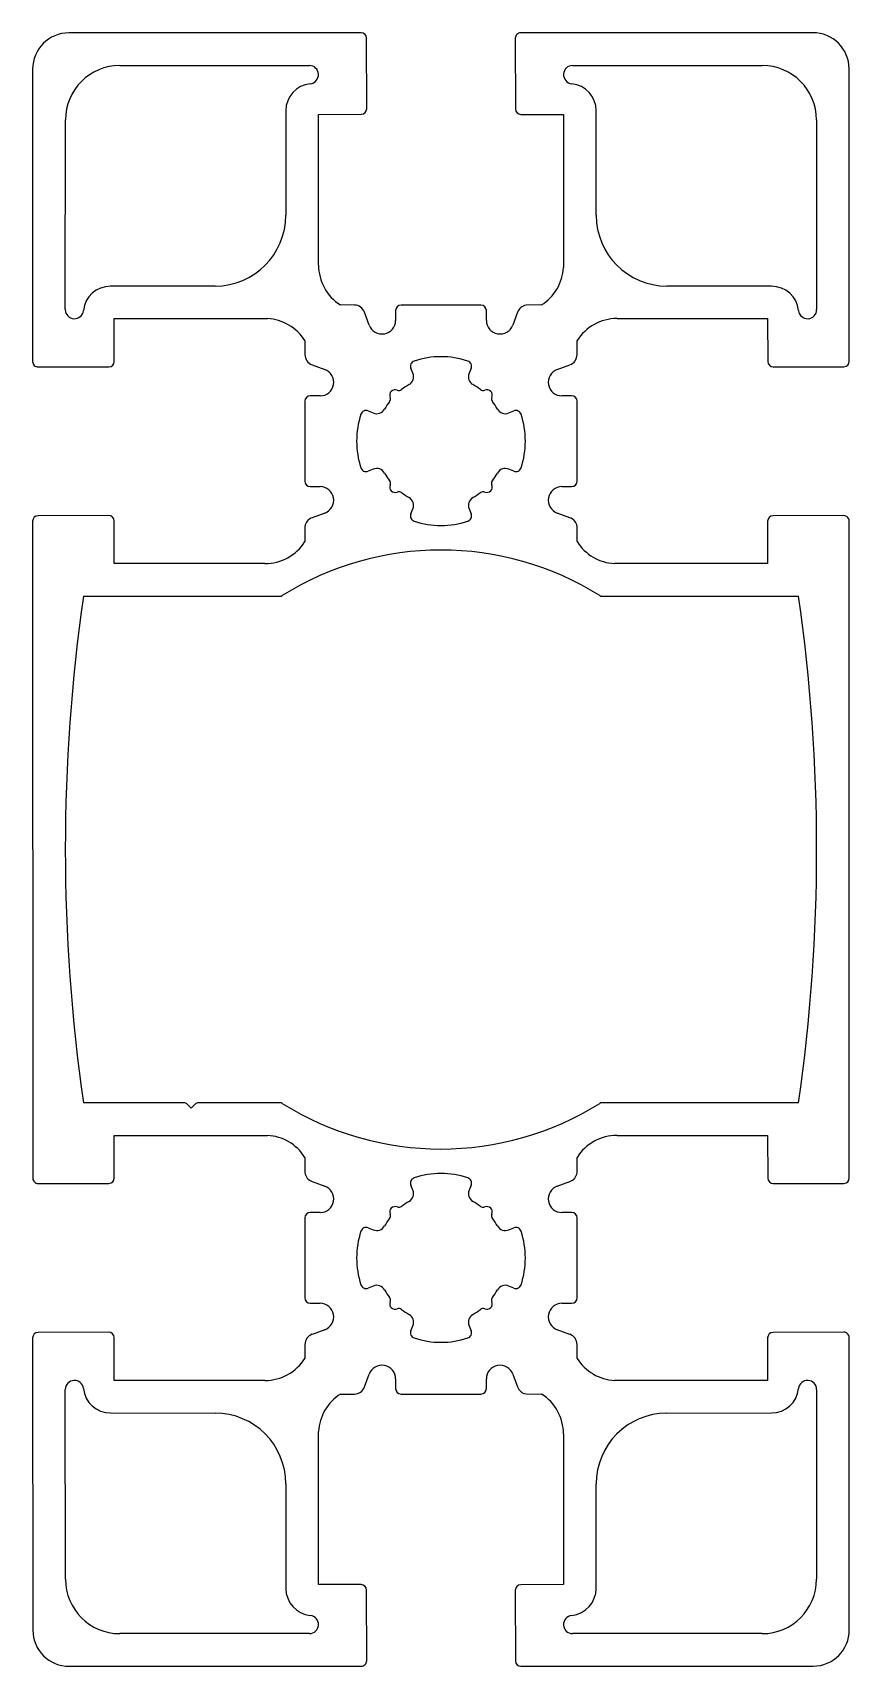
# Model space of a CAD drawing. Extents: x 2.8 to 47.8, y 2.8 to 92.8.
import ezdxf

# ---------------------------------------------------------------- set-up
doc = ezdxf.new("R2010")
doc.units = 0
doc.layers.get('0').update_dxf_attribs({"linetype": 'CONTINUOUS'})

msp = doc.modelspace()

# ---------------------------------------------------------------- linework, layer by layer
for p, q in [((20.932, 92.76), (4.836, 92.75)), ((45.826, 92.76), (29.73, 92.751)), ((21.242, 88.57), (21.233, 92.461)), ((29.43, 92.45), (29.439, 88.56)), ((7.642, 90.951), (18.085, 90.951)), ((32.589, 90.951), (43.032, 90.951)), ((2.837, 90.75), (2.837, 74.645)), ((47.837, 74.656), (47.827, 90.762)), ((16.787, 88.458), (16.787, 82.701)), ((18.587, 88.26), (20.943, 88.269)), ((18.587, 79.959), (18.587, 88.26)), ((29.739, 88.26), (32.087, 88.26)), ((32.087, 88.26), (32.084, 79.829)), ((33.887, 82.701), (33.887, 88.458)), ((4.637, 77.501), (4.642, 87.952)), ((46.032, 87.952), (46.037, 77.501)), ((12.898, 78.801), (7.124, 78.793)), ((43.55, 78.793), (37.787, 78.801)), ((20.563, 77.751), (19.799, 77.76)), ((22.837, 77.451), (22.837, 76.912)), ((27.537, 77.751), (23.137, 77.751)), ((27.837, 76.912), (27.837, 77.451)), ((30.875, 77.76), (30.026, 77.745)), ((7.337, 74.654), (7.337, 77.01)), ((7.337, 77.01), (15.769, 77.007)), ((21.382, 76.655), (21.127, 77.356)), ((29.547, 77.356), (29.292, 76.655)), ((35.035, 77.01), (43.337, 77.01)), ((43.337, 77.01), (43.346, 74.646)), ((17.837, 75.799), (17.837, 75.025)), ((32.837, 75.025), (32.837, 75.799)), ((3.138, 74.345), (7.038, 74.354)), ((18.232, 74.461), (18.933, 74.206)), ((23.789, 73.997), (23.676, 74.27)), ((26.998, 74.27), (26.885, 73.997)), ((31.741, 74.206), (32.442, 74.461)), ((43.647, 74.347), (47.538, 74.356)), ((17.837, 72.451), (17.837, 68.051)), ((18.676, 72.751), (18.137, 72.751)), ((32.537, 72.751), (31.998, 72.751)), ((32.837, 68.051), (32.837, 72.451)), ((21.328, 71.921), (21.601, 71.808)), ((29.073, 71.808), (29.346, 71.921)), ((21.601, 68.713), (21.328, 68.6)), ((29.346, 68.6), (29.073, 68.713)), ((18.137, 67.751), (18.676, 67.751)), ((31.998, 67.751), (32.537, 67.751)), ((2.837, 65.849), (2.846, 29.658)), ((7.027, 66.158), (3.136, 66.149)), ((7.337, 63.51), (7.328, 65.859)), ((18.933, 66.296), (18.232, 66.041)), ((23.676, 66.251), (23.789, 66.524)), ((26.885, 66.524), (26.998, 66.251)), ((32.442, 66.041), (31.741, 66.296)), ((43.337, 65.846), (43.337, 63.51)), ((47.527, 66.155), (43.636, 66.146)), ((47.837, 29.665), (47.828, 65.855)), ((17.843, 65.562), (17.837, 64.722)), ((32.837, 64.722), (32.831, 65.562)), ((15.639, 63.51), (7.337, 63.51)), ((43.337, 63.51), (34.905, 63.514)), ((5.637, 61.71), (16.453, 61.71)), ((34.221, 61.71), (45.037, 61.71)), ((11.166, 33.81), (5.637, 33.81)), ((11.569, 33.51), (11.342, 33.737)), ((11.796, 33.737), (11.569, 33.51)), ((16.453, 33.81), (11.973, 33.81)), ((45.037, 33.81), (34.221, 33.81)), ((7.337, 29.667), (7.337, 32.01)), ((7.337, 32.01), (15.769, 32.007)), ((35.035, 32.01), (43.337, 32.01)), ((43.337, 32.01), (43.346, 29.655)), ((17.837, 30.799), (17.843, 29.949)), ((32.831, 29.949), (32.837, 30.799)), ((3.147, 29.358), (7.038, 29.367)), ((18.232, 29.47), (18.933, 29.215)), ((23.789, 28.997), (23.676, 29.27)), ((26.998, 29.27), (26.885, 28.997)), ((31.741, 29.215), (32.442, 29.47)), ((43.647, 29.356), (47.538, 29.365)), ((17.837, 27.46), (17.837, 23.06)), ((18.676, 27.76), (18.137, 27.76)), ((32.537, 27.76), (31.998, 27.76)), ((32.837, 23.06), (32.837, 27.46)), ((21.328, 26.921), (21.601, 26.808)), ((29.073, 26.808), (29.346, 26.921)), ((21.601, 23.713), (21.328, 23.6)), ((29.346, 23.6), (29.073, 23.713)), ((18.137, 22.76), (18.676, 22.76)), ((31.998, 22.76), (32.537, 22.76)), ((2.837, 20.857), (2.847, 4.759)), ((7.027, 21.166), (3.136, 21.157)), ((7.337, 18.51), (7.328, 20.868)), ((18.933, 21.306), (18.232, 21.05)), ((23.676, 21.251), (23.789, 21.524)), ((26.885, 21.524), (26.998, 21.251)), ((32.442, 21.05), (31.741, 21.306)), ((43.337, 20.858), (43.337, 18.51)), ((47.527, 21.167), (43.636, 21.158)), ((47.837, 4.771), (47.828, 20.867)), ((17.837, 20.487), (17.837, 19.722)), ((32.837, 19.722), (32.837, 20.487)), ((4.642, 7.559), (4.637, 18.01)), ((15.639, 18.51), (7.337, 18.51)), ((21.127, 18.155), (21.382, 18.856)), ((22.837, 18.6), (22.837, 18.06)), ((27.837, 18.06), (27.837, 18.6)), ((29.292, 18.856), (29.547, 18.155)), ((43.337, 18.51), (34.905, 18.514)), ((46.037, 18.01), (46.032, 7.559)), ((19.799, 17.76), (20.563, 17.76)), ((23.137, 17.76), (27.537, 17.76)), ((30.026, 17.766), (30.875, 17.76)), ((7.124, 16.719), (12.887, 16.71)), ((37.776, 16.71), (43.55, 16.719)), ((18.587, 7.26), (18.59, 15.692)), ((32.087, 15.562), (32.087, 7.26)), ((16.787, 12.81), (16.787, 7.054)), ((33.887, 7.054), (33.887, 12.81)), ((20.933, 7.26), (18.587, 7.26)), ((32.087, 7.26), (29.729, 7.251)), ((21.242, 3.07), (21.233, 6.961)), ((29.43, 6.951), (29.439, 3.06)), ((18.085, 4.56), (7.642, 4.56)), ((43.032, 4.56), (32.589, 4.56)), ((4.848, 2.76), (20.942, 2.77)), ((29.74, 2.76), (45.838, 2.77))]:
    msp.add_line(p, q)
for centre, radius, start, end in [((4.837, 90.75), 2, 90.03512, 180), ((20.933, 92.46), 0.3, 0.13446, 90.03512), ((29.73, 92.451), 0.3, 90.03304, 180.13446), ((45.827, 90.76), 2, 0.03512, 90.03304), ((7.642, 87.951), 3, 90, 179.97274), ((18.085, 90.449), 0.502, 275.8024, 90), ((32.589, 90.449), 0.502, 90, 264.1976), ((43.032, 87.951), 3, 0.02726, 90), ((18.287, 88.458), 1.5, 95.8024, 180), ((32.387, 88.458), 1.5, 0, 84.1976), ((20.942, 88.569), 0.3, 270.22042, 0.13446), ((29.739, 88.56), 0.3, 180.13446, 270), ((12.887, 82.701), 3.9, 270.16675, 360), ((37.787, 82.701), 3.9, 180, 270), ((21.187, 79.959), 2.6, 180, 237.72472), ((29.487, 79.959), 2.6, 302.27528, 357.13521), ((7.126, 77.293), 1.5, 90.08337, 174.02244), ((43.548, 77.293), 1.5, 5.97756, 89.91663), ((5.137, 77.501), 0.5, 179.97274, 354.02244), ((20.563, 77.151), 0.6, 20, 90), ((23.137, 77.451), 0.3, 90, 180), ((27.537, 77.451), 0.3, 0, 90), ((30.111, 77.151), 0.6, 98.13405, 160), ((45.537, 77.501), 0.5, 185.97756, 0.02726), ((15.639, 74.41), 2.6, 32.27528, 87.13521), ((22.087, 76.912), 0.75, 200, 0), ((28.587, 76.912), 0.75, 180, 340), ((35.035, 74.41), 2.6, 90, 147.72431), ((18.437, 75.025), 0.6, 180, 250), ((25.337, 70.26), 4.65, 71.45457, 108.54543), ((32.237, 75.025), 0.6, 290, 360), ((3.137, 74.645), 0.3, 180, 270.13446), ((7.037, 74.654), 0.3, 270.13446, 360), ((18.676, 73.501), 0.75, 270, 70), ((23.327, 73.805), 0.5, 299.54792, 22.5), ((23.953, 74.384), 0.3, 108.54543, 202.5), ((26.721, 74.384), 0.3, 337.5, 71.45457), ((27.347, 73.805), 0.5, 157.5, 240.45208), ((31.998, 73.501), 0.75, 110, 270), ((43.646, 74.647), 0.3, 180.22042, 270.13446), ((47.537, 74.656), 0.3, 270.13446, 0.03512), ((22.809, 72.788), 0.3, 68.17343, 201.82657), ((23.014, 73.299), 0.25, 248.17343, 307.40387), ((25.337, 70.26), 3.575, 119.54792, 127.40387), ((25.337, 70.26), 3.575, 52.59613, 60.45208), ((27.66, 73.299), 0.25, 232.59613, 291.82657), ((27.865, 72.788), 0.3, 338.17343, 111.82657), ((18.137, 72.451), 0.3, 90, 180), ((21.792, 72.27), 0.5, 247.5, 330.45208), ((25.337, 70.26), 3.575, 142.59613, 150.45208), ((22.299, 72.584), 0.25, 322.59613, 21.82657), ((28.376, 72.584), 0.25, 158.17343, 217.40387), ((25.337, 70.26), 3.575, 29.54792, 37.40387), ((28.882, 72.27), 0.5, 209.54792, 292.5), ((32.537, 72.451), 0.3, 0, 90), ((25.337, 70.26), 4.65, 161.45457, 198.54543), ((21.213, 71.644), 0.3, 67.5, 161.45457), ((29.461, 71.644), 0.3, 18.54543, 112.5), ((25.337, 70.26), 4.65, 341.45457, 18.54543), ((21.213, 68.877), 0.3, 198.54543, 292.5), ((21.792, 68.251), 0.5, 29.54792, 112.5), ((25.337, 70.26), 3.575, 209.54792, 217.40387), ((25.337, 70.26), 3.575, 322.59613, 330.45208), ((28.882, 68.251), 0.5, 67.5, 150.45208), ((29.461, 68.877), 0.3, 247.5, 341.45457), ((18.137, 68.051), 0.3, 180, 270), ((18.676, 67.001), 0.75, 290, 90), ((22.299, 67.937), 0.25, 338.17343, 37.40387), ((22.809, 67.732), 0.3, 158.17343, 291.82657), ((27.865, 67.732), 0.3, 248.17343, 21.82657), ((28.376, 67.937), 0.25, 142.59613, 201.82657), ((31.998, 67.001), 0.75, 90, 250), ((32.537, 68.051), 0.3, 270, 0), ((23.014, 67.222), 0.25, 52.59613, 111.82657), ((25.337, 70.26), 3.575, 232.59613, 240.45208), ((23.327, 66.715), 0.5, 337.5, 60.45208), ((27.347, 66.715), 0.5, 119.54792, 202.5), ((25.337, 70.26), 3.575, 299.54792, 307.40387), ((27.66, 67.222), 0.25, 68.17343, 127.40387), ((3.137, 65.849), 0.3, 90.13446, 180.01473), ((7.028, 65.858), 0.3, 0.22042, 90.13446), ((18.437, 65.477), 0.6, 110, 171.86595), ((23.953, 66.136), 0.3, 157.5, 251.45457), ((25.337, 70.26), 4.65, 251.45457, 288.54543), ((26.721, 66.136), 0.3, 288.54543, 22.5), ((32.237, 65.477), 0.6, 8.13405, 70), ((43.637, 65.846), 0.3, 90.13446, 180), ((47.528, 65.855), 0.3, 0.01473, 90.13446), ((15.639, 66.11), 2.6, 270, 327.72472), ((25.337, 47.76), 16.5, 57.96899, 122.03101), ((35.035, 66.11), 2.6, 212.27569, 267.13521), ((102.438, 47.76), 97.801, 171.79958, 188.20042), ((16.453, 61.96), 0.25, 270, 302.03101), ((34.221, 61.96), 0.25, 237.96899, 270), ((-51.764, 47.76), 97.801, 351.79958, 8.20042), ((11.166, 33.56), 0.25, 45, 90), ((11.973, 33.56), 0.25, 90, 135), ((16.453, 33.56), 0.25, 57.96899, 90), ((25.337, 47.76), 16.5, 237.96899, 302.03101), ((34.221, 33.56), 0.25, 90, 122.03101), ((15.639, 29.41), 2.6, 32.27528, 87.13521), ((35.035, 29.41), 2.6, 90, 147.72431), ((18.437, 30.034), 0.6, 188.13405, 250), ((25.337, 25.26), 4.65, 71.45457, 108.54543), ((32.237, 30.034), 0.6, 290, 351.86595), ((3.146, 29.658), 0.3, 180.01473, 270.13446), ((7.037, 29.667), 0.3, 270.13446, 360), ((18.676, 28.51), 0.75, 270, 70), ((23.327, 28.805), 0.5, 299.54792, 22.5), ((23.953, 29.384), 0.3, 108.54543, 202.5), ((26.721, 29.384), 0.3, 337.5, 71.45457), ((27.347, 28.805), 0.5, 157.5, 240.45208), ((31.998, 28.51), 0.75, 110, 270), ((43.646, 29.656), 0.3, 180.22042, 270.13446), ((47.537, 29.665), 0.3, 270.13446, 0.01473), ((22.809, 27.788), 0.3, 68.17343, 201.82657), ((23.014, 28.299), 0.25, 248.17343, 307.40387), ((25.337, 25.26), 3.575, 119.54792, 127.40387), ((25.337, 25.26), 3.575, 52.59613, 60.45208), ((27.66, 28.299), 0.25, 232.59613, 291.82657), ((27.865, 27.788), 0.3, 338.17343, 111.82657), ((18.137, 27.46), 0.3, 90, 180), ((21.792, 27.27), 0.5, 247.5, 330.45208), ((25.337, 25.26), 3.575, 142.59613, 150.45208), ((22.299, 27.584), 0.25, 322.59613, 21.82657), ((28.376, 27.584), 0.25, 158.17343, 217.40387), ((25.337, 25.26), 3.575, 29.54792, 37.40387), ((28.882, 27.27), 0.5, 209.54792, 292.5), ((32.537, 27.46), 0.3, 0, 90), ((25.337, 25.26), 4.65, 161.45457, 198.54543), ((21.213, 26.644), 0.3, 67.5, 161.45457), ((29.461, 26.644), 0.3, 18.54543, 112.5), ((25.337, 25.26), 4.65, 341.45457, 18.54543), ((21.213, 23.877), 0.3, 198.54543, 292.5), ((21.792, 23.251), 0.5, 29.54792, 112.5), ((25.337, 25.26), 3.575, 209.54792, 217.40387), ((25.337, 25.26), 3.575, 322.59613, 330.45208), ((28.882, 23.251), 0.5, 67.5, 150.45208), ((29.461, 23.877), 0.3, 247.5, 341.45457), ((18.137, 23.06), 0.3, 180, 270), ((18.676, 22.01), 0.75, 290, 90), ((22.299, 22.937), 0.25, 338.17343, 37.40387), ((22.809, 22.732), 0.3, 158.17343, 291.82657), ((27.865, 22.732), 0.3, 248.17343, 21.82657), ((28.376, 22.937), 0.25, 142.59613, 201.82657), ((31.998, 22.01), 0.75, 90, 250), ((32.537, 23.06), 0.3, 270, 0), ((23.014, 22.222), 0.25, 52.59613, 111.82657), ((25.337, 25.26), 3.575, 232.59613, 240.45208), ((23.327, 21.715), 0.5, 337.5, 60.45208), ((27.347, 21.715), 0.5, 119.54792, 202.5), ((25.337, 25.26), 3.575, 299.54792, 307.40387), ((27.66, 22.222), 0.25, 68.17343, 127.40387), ((3.137, 20.857), 0.3, 90.13446, 180.03512), ((7.028, 20.866), 0.3, 0.22042, 90.13446), ((18.437, 20.487), 0.6, 110, 180), ((23.953, 21.136), 0.3, 157.5, 251.45457), ((25.337, 25.26), 4.65, 251.45457, 288.54543), ((26.721, 21.136), 0.3, 288.54543, 22.5), ((32.237, 20.487), 0.6, 0, 70), ((43.637, 20.858), 0.3, 90.13446, 180), ((47.528, 20.867), 0.3, 0.03304, 90.13446), ((15.639, 21.11), 2.6, 270, 327.72472), ((22.087, 18.6), 0.75, 360, 160), ((28.587, 18.6), 0.75, 20, 180), ((35.035, 21.11), 2.6, 212.27569, 267.13521), ((5.137, 18.01), 0.5, 5.97756, 180.02726), ((7.126, 18.219), 1.5, 185.97756, 269.91663), ((20.563, 18.36), 0.6, 270.00056, 340), ((23.137, 18.06), 0.3, 180, 270), ((27.537, 18.06), 0.3, 270, 0), ((30.111, 18.36), 0.6, 200, 261.86595), ((43.548, 18.219), 1.5, 270.08337, 354.02244), ((45.537, 18.01), 0.5, 359.97274, 174.02244), ((21.187, 15.562), 2.6, 122.27569, 177.13521), ((29.487, 15.562), 2.6, 0, 57.72431), ((12.887, 12.81), 3.9, 0, 90), ((37.787, 12.81), 3.9, 90.16675, 180), ((7.642, 7.56), 3, 180.02726, 270), ((20.933, 6.96), 0.3, 0.13446, 90), ((29.73, 6.951), 0.3, 90.22042, 180.13446), ((43.032, 7.56), 3, 270, 359.97274), ((18.287, 7.054), 1.5, 180, 264.1976), ((32.387, 7.054), 1.5, 275.8024, 0), ((18.085, 5.062), 0.502, 270, 84.1976), ((32.589, 5.062), 0.502, 95.8024, 270), ((4.847, 4.76), 2, 180.03512, 270.03304), ((45.837, 4.77), 2, 270.03512, 0.03304), ((20.942, 3.07), 0.3, 270.03304, 0.13446), ((29.739, 3.06), 0.3, 180.13446, 270.03512)]:
    msp.add_arc(centre, radius, start, end)

doc.saveas('drawing.dxf')
